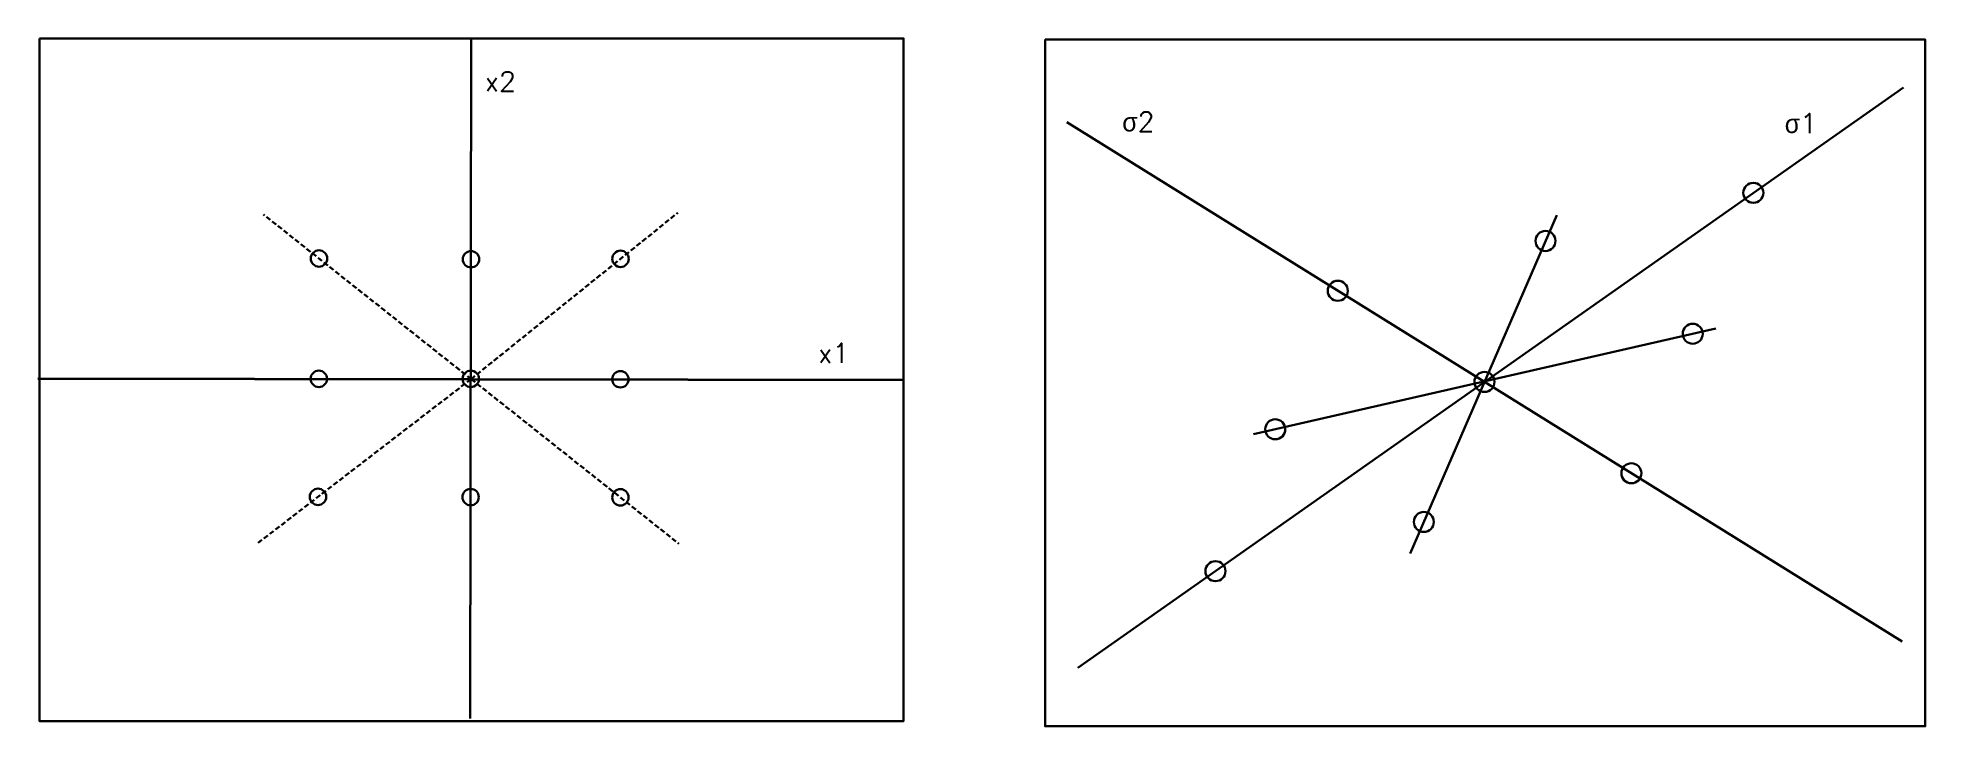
# Model space of a CAD drawing. Header units: inches. Extents: x 20.4 to 117.1, y 14.8 to 50.
import ezdxf

# ---------------------------------------------------------------- set-up
doc = ezdxf.new("R2010")
doc.units = ezdxf.units.IN
doc.header["$MEASUREMENT"] = 0
doc.linetypes.add('HIDDEN', pattern=[0.375, 0.25, -0.125])
doc.layers.get('0').update_dxf_attribs({"lineweight": 30})
doc.styles.get("Standard").update_dxf_attribs({"font": 'ROMANS.SHX'})

msp = doc.modelspace()

# ---------------------------------------------------------------- linework, layer by layer
for p, q in [((42.601, 49.983), (42.547, 15.143)), ((73.671, 17.74), (115.949, 47.448)), ((73.094, 45.66), (115.884, 19.087)), ((90.687, 23.59), (98.193, 40.91)), ((82.655, 29.692), (106.343, 35.109))]:
    msp.add_line(p, q)
at = {"linetype": 'HIDDEN'}
for p, q in [((42.594, 32.517), (31.953, 40.943)), ((42.589, 32.521), (53.17, 41.023)), ((42.582, 32.515), (31.624, 24.091)), ((42.594, 32.517), (53.236, 24.09))]:
    msp.add_line(p, q, dxfattribs=at)
at = {"lineweight": 35}
msp.add_line((20.394, 32.555), (64.785, 32.487), dxfattribs=at)
for points in [[(20.475, 49.954), (64.739, 49.954), (64.739, 15.016), (20.475, 15.016)], [(71.99, 49.89), (117.07, 49.89), (117.07, 14.756), (71.99, 14.756)]]:
    msp.add_lwpolyline(points, close=True)
for centre, radius in [((108.265, 42.049), 0.513), ((97.619, 39.586), 0.513), ((34.799, 38.689), 0.42), ((42.584, 38.651), 0.42), ((50.243, 38.671), 0.42), ((86.98, 37.037), 0.513), ((105.159, 34.838), 0.513), ((34.791, 32.533), 0.42), ((42.574, 32.533), 0.42), ((50.238, 32.509), 0.42), ((94.493, 32.371), 0.513), ((83.778, 29.949), 0.513), ((102.018, 27.698), 0.513), ((34.748, 26.493), 0.42), ((42.565, 26.478), 0.42), ((50.235, 26.466), 0.42), ((91.388, 25.208), 0.513), ((80.715, 22.69), 0.513)]:
    msp.add_circle(centre, radius)

# ---------------------------------------------------------------- texts
at = {"char_height": 1, "attachment_point": 1}
for s, insert in [('x2', (43.297, 48.247)), ('{\\fSymbol|b0|i0|c2|p18;\\H0.95833x;s}2', (75.941, 46.192)), ('{\\fSymbol|b0|i0|c2|p18;\\H0.95833x;s}1', (109.872, 46.11)), ('x1', (60.368, 34.352))]:
    msp.add_mtext_dynamic_manual_height_columns(s, width=4.30523, gutter_width=1, heights=[0], dxfattribs=dict(at, insert=insert))

doc.saveas('drawing.dxf')
